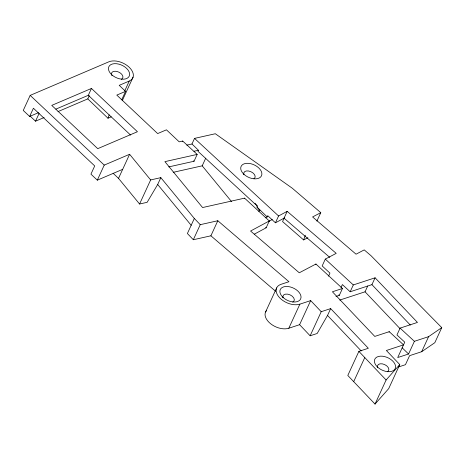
<?xml version="1.0" encoding="UTF-8"?>
<svg xmlns="http://www.w3.org/2000/svg" width="465" height="465" viewBox="0 0 465 465"><rect width="100%" height="100%" fill="white"/><g stroke="black" fill="none" stroke-linecap="round" stroke-linejoin="round"><path stroke-width="0.7" d="M58.026 111.594L87.798 98.888L107.979 118.226L109.159 114.838M284.336 217.701L282.563 221.567L303.622 239.934L305.325 235.226M124.76 90.82L129.253 81.055A15.188 9.248 24.7 0 0 129.09 67.152A15.188 9.248 24.7 0 0 108.822 61.822L30.173 95.383L23.25 110.438L29.638 116.448L38.432 112.693M29.638 116.448L33.41 108.235L94.709 165.935L90.937 174.148L97.319 180.158L122.679 169.336M30.126 116.105L35.532 121.191L39.095 113.448M55.893 109.124L88.315 95.29L91.46 88.449L137.437 131.723L97.731 148.661L51.76 105.386L91.46 88.449M87.798 98.888L89.263 95.697M121.691 99.818L125.585 91.355L119.203 85.345L129.253 81.055M122.307 100.58L133.089 77.144M97.319 180.158L104.241 165.104L129.607 154.281L150.648 179.926L160.826 177.647L194.324 218.457L200.241 224.676L217.818 220.741L288.951 281.714L281.023 284.324A15.188 9.248 24.7 0 0 279.663 297.792A15.188 9.248 24.7 0 0 299.884 304.151L310.678 300.593L321.216 311.701L330.673 308.603L368.338 348.273L358.881 351.371L347.803 375.458L375.028 404.079L388.688 388.647L399.766 364.56L386.374 350.488L403.539 344.867L389.246 331.673L374.778 336.41L332.405 291.782L342.461 288.492L315.944 264.021L299.28 272.786L250.565 231.029L269.287 220.962L244.573 198.148L202.577 207.547L164.901 161.64L197.183 154.409L182.704 141.046L179.199 141.831L166.447 129.822L157.658 133.571L116.796 95.104L125.585 91.355M160.826 177.647L157.681 184.489L147.132 202.322L139.57 204.013L118.523 178.368L129.607 154.281M139.57 204.013L150.648 179.926M182.385 141.738L182.704 141.046M186.802 145.132L191.969 143.987L194.533 138.396L215.324 133.74L292.264 188.209L320.78 212.65L316.886 221.113M191.969 143.987L198.45 150.276L197.98 151.311L257.331 206.088L256.918 206.96L259.918 210.808L258.54 211.11M168.772 166.906L194.05 161.25L197.183 154.409M173.224 172.323L202.205 165.831L205.733 158.17M194.324 218.457L187.395 233.511L193.318 239.737L210.895 235.802L217.818 220.741M193.318 239.737L200.241 224.676M244.375 198.572L244.573 198.148M265.416 217.841L267.177 216.911L267.735 215.69L275.443 222.805L284.039 218.178L287.19 211.337L336.212 253.361L325.308 259.098L322.169 265.934L329.947 273.112L328.557 276.134M254.285 234.18L266.154 227.798L269.287 220.962M275.443 222.805L278.576 215.969L287.19 211.337M265.579 311.974L276.658 287.887M315.752 264.451L315.944 264.021M266.637 310.417A15.188 9.248 24.7 0 0 270.543 323.675A15.188 9.248 24.7 0 0 288.806 328.238L299.884 304.151M288.806 328.238L299.6 324.686L310.678 300.593M299.6 324.686L310.138 335.788L321.216 311.701M310.138 335.788L317.165 333.486L327.523 315.45L330.673 308.603M341.025 287.527L342.374 284.58L350.174 291.776L371.936 284.644L375.086 277.803L417.46 322.431L400.092 328.116L396.959 334.957L404.753 342.153L397.726 357.544L408.572 354.005L414.391 341.31L428.596 336.66L441.75 327.633L371.018 255.709L364.229 249.891L356.045 254.192L312.596 216.952L320.78 212.65M335.968 296.432L339.322 295.333L342.461 288.492M350.174 291.776L353.307 284.935L375.086 277.803M339.758 300.082L365.048 291.799L367.693 286.051M353.691 381.655L364.769 357.568L358.881 351.371M389.048 332.097L389.246 331.673M375.028 404.079L386.107 379.992L399.766 364.56M398.592 366.943L405.445 364.7L409.601 355.667L421.668 351.714L428.596 336.66M441.75 327.633L434.827 342.688L421.668 351.714M269.09 221.206L272.275 219.532M303.622 239.934L307.877 237.696M35.532 121.191L44.134 117.523M107.979 118.226L111.24 116.837M194.027 151.253L198.45 150.276M284.039 218.178L329.761 257.372M210.895 235.802L275.565 291.235M194.533 138.396L278.576 215.969M325.308 259.098L353.307 284.935M400.092 328.116L414.391 341.31M193.556 160.797L194.05 161.25M265.666 227.35L266.154 227.798M338.834 294.88L339.322 295.333M88.315 95.29L130.589 135.083M113.123 173.282L118.523 178.368M30.173 95.383L104.241 165.104M256.918 206.96L267.177 216.911M402.167 347.797L408.572 354.005M364.769 357.568L386.107 379.992M371.936 284.644L410.322 325.076M365.048 291.799L399.923 328.534M327.523 315.45L361.224 350.941M255.035 203.298L257.331 206.088M202.205 165.831L231.512 201.543M157.681 184.489L191.173 225.298M112.001 75.737A6.074 3.697 24.7 0 1 114.128 71.325A6.074 3.697 24.7 0 1 121.627 74.173A6.074 3.697 24.7 0 1 121.33 79.283M283.04 297.705A6.074 3.697 24.7 0 1 290.079 294.874A6.074 3.697 24.7 0 1 292.747 302.081M377.574 367.391A6.074 3.697 24.7 0 1 384.619 364.56A6.074 3.697 24.7 0 1 387.287 371.773M243.881 174.544A6.074 3.697 24.7 0 1 250.67 171.597A6.074 3.697 24.7 0 1 253.942 178.74M111.46 74.47A11.23 6.836 24.7 0 0 129.241 76.132A11.23 6.836 24.7 0 0 116.413 63.711A11.23 6.836 24.7 0 0 111.46 74.47M377.411 366.955A11.23 6.836 24.7 0 0 395.192 368.623A11.23 6.836 24.7 0 0 382.37 356.202A11.23 6.836 24.7 0 0 377.411 366.955M243.724 174.108A11.23 6.836 24.7 0 0 261.504 175.776A11.23 6.836 24.7 0 0 248.676 163.355A11.23 6.836 24.7 0 0 243.724 174.108M282.877 297.269A11.23 6.836 24.7 0 0 300.657 298.931A11.23 6.836 24.7 0 0 287.829 286.516A11.23 6.836 24.7 0 0 282.877 297.269"/></g></svg>
